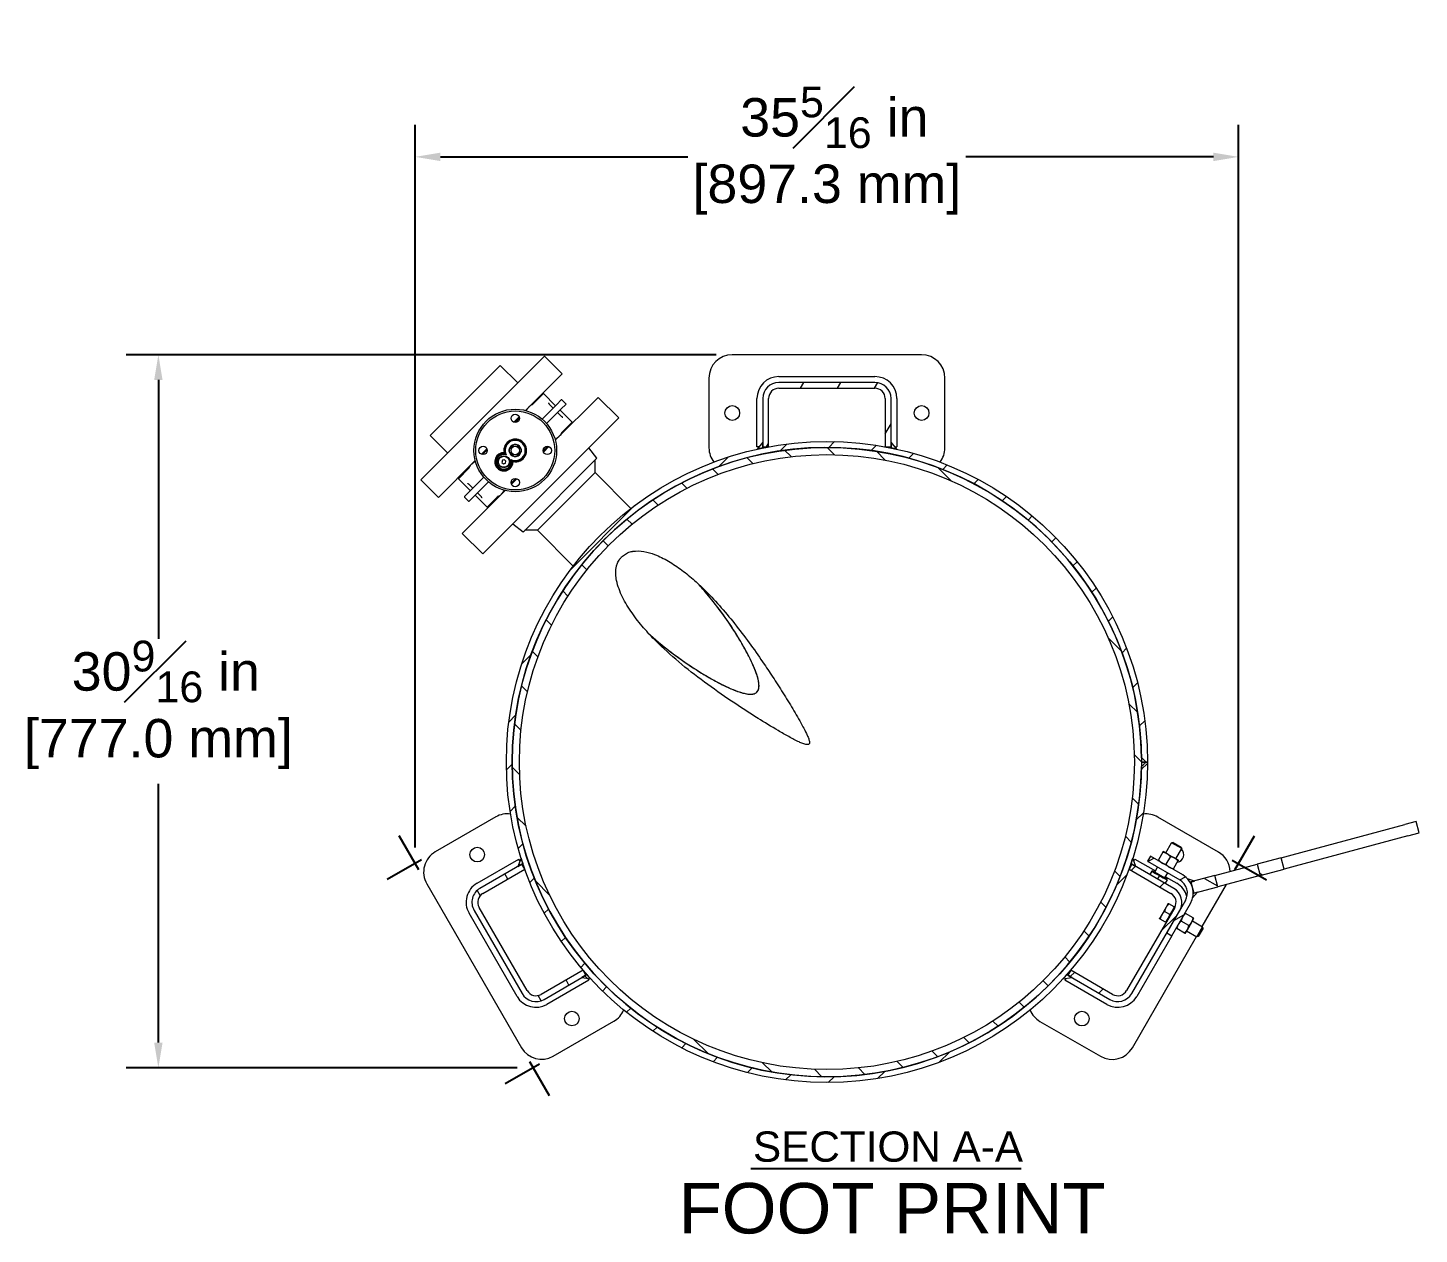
# Model space of a CAD drawing. Header units: inches. Extents: x 14 to 368, y 5 to 236.
# Drawn here: x 156.2 to 215.9, y 143.2 to 195 of the extents above; entities that cross this region are included whole.
import ezdxf

# ---------------------------------------------------------------- set-up
doc = ezdxf.new("R2010")
doc.units = ezdxf.units.IN
doc.header["$LTSCALE"] = 11
doc.header["$MEASUREMENT"] = 0
for name, color, linetype, lineweight in [('Dimension (ANSI)', 7, 'Continuous', 25), ('Hatch', 7, 'Continuous', 18), ('Symbol', 7, 'Continuous', 25), ('Visible', 7, 'Continuous', 18)]:
    doc.layers.add(name, color=color, linetype=linetype, lineweight=lineweight)
doc.styles.add('MEMCOR Medium', font='arial.ttf')
doc.styles.add('Standard Large', font='arial.ttf')
doc.styles.add('Text Style347', font='arial.ttf')
doc.dimstyles.new('Default (ANSI)', dxfattribs={"dimscale": 11, "dimtxt": 0.15, "dimasz": 0.098425, "dimexe": 0.125, "dimexo": 0.0625, "dimgap": 0.031496, "dimtad": 0, "dimtih": 1, "dimtoh": 1, "dimdec": 4, "dimrnd": 1e-08, "dimzin": 3, "dimdsep": 46, "dimlunit": 5, "dimtxsty": 'MEMCOR Medium', "dimcen": 0.09, "dimdle": 0.393701, "dimclrd": 256, "dimclre": 256, "dimclrt": 256, "dimadec": 0, "dimazin": 1, "dimtfac": 0.8, "dimtofl": 0, "dimtmove": 0, "dimatfit": 3, "dimfxl": 1, "dimfrac": 1, "dimtolj": 1, "dimtzin": 4, "dimlwd": -1, "dimlwe": -1, "dimarcsym": 0})

# ---------------------------------------------------------------- blocks, each defined once
blk = doc.blocks.new('*D29')
at = {"layer": 'Defpoints', "color": 0, "transparency": 16777216}
for p in [(208.181, 189.453), (172.854, 159.138), (208.181, 159.134)]:
    blk.add_point(p, dxfattribs=at)
at = {"layer": 'Dimension (ANSI)', "transparency": 16777216}
for p, q in [((172.854, 159.825), (172.854, 190.828)), ((208.181, 159.821), (208.181, 190.828)), ((173.937, 189.453), (184.559, 189.453)), ((207.098, 189.453), (196.476, 189.453))]:
    blk.add_line(p, q, dxfattribs=at)
for points in [[(173.937, 189.633), (173.937, 189.272), (172.854, 189.453)], [(207.098, 189.633), (207.098, 189.272), (208.181, 189.453)]]:
    blk.add_solid(points, dxfattribs=at)
at = {"layer": 'Dimension (ANSI)', "transparency": 16777216, "char_height": 1.65, "attachment_point": 5, "style": 'MEMCOR Medium'}
for s, insert in [('\\A1; 35{\\H0.8x;\\S5#16;} in', (190.518, 191.15)), ('\\A1;[897.3 mm]', (190.518, 188.049))]:
    blk.add_mtext(s, dxfattribs=dict(at, insert=insert))
blk = doc.blocks.new('*D30')
at = {"layer": 'Defpoints', "color": 0, "transparency": 16777216}
for p in [(161.842, 180.966), (186.461, 180.966), (177.914, 150.374)]:
    blk.add_point(p, dxfattribs=at)
at = {"layer": 'Dimension (ANSI)', "transparency": 16777216}
for p, q in [((185.774, 180.966), (160.467, 180.966)), ((161.842, 179.883), (161.842, 168.782)), ((161.842, 151.456), (161.842, 162.557)), ((177.227, 150.374), (160.467, 150.374))]:
    blk.add_line(p, q, dxfattribs=at)
for points in [[(161.662, 179.883), (162.022, 179.883), (161.842, 180.966)], [(161.662, 151.456), (162.022, 151.456), (161.842, 150.374)]]:
    blk.add_solid(points, dxfattribs=at)
at = {"layer": 'Dimension (ANSI)', "transparency": 16777216, "char_height": 1.65, "attachment_point": 5, "style": 'MEMCOR Medium'}
for s, insert in [('\\A1; 30{\\H0.8x;\\S9#16;} in', (161.842, 167.379)), ('\\A1;[777.0 mm]', (161.842, 164.266))]:
    blk.add_mtext(s, dxfattribs=dict(at, insert=insert))

msp = doc.modelspace()

# ---------------------------------------------------------------- hatches: boundary and pattern name
at = {"layer": 'Hatch'}
h = msp.add_hatch(dxfattribs=at)
h.set_pattern_fill('ANSI31', color=256, scale=11, angle=15, style=0)
edge = h.paths.add_edge_path()
edge.add_line((193.018842, 177.011977), (193.268842, 177.011977))
edge.add_line((193.268842, 177.011977), (193.268842, 177.213355))
edge.add_line((193.268842, 177.213355), (193.268842, 179.08804))
edge.add_ellipse((192.578842, 179.08804), major_axis=(0, 0.69), ratio=1, start_angle=270, end_angle=360)
edge.add_line((192.578842, 179.77804), (188.458842, 179.77804))
edge.add_ellipse((188.458842, 179.08804), major_axis=(-0.69, 0), ratio=1, start_angle=270, end_angle=360)
edge.add_line((187.768842, 179.08804), (187.768842, 177.213355))
edge.add_line((187.768842, 177.213355), (187.768842, 177.011977))
edge.add_line((187.768842, 177.011977), (188.018842, 177.011977))
edge.add_line((188.018842, 177.011977), (188.018842, 179.08804))
edge.add_ellipse((188.458842, 179.08804), major_axis=(0, 0.44), ratio=1, start_angle=0, end_angle=90, ccw=False)
edge.add_line((188.458842, 179.52804), (192.578842, 179.52804))
edge.add_ellipse((192.578842, 179.08804), major_axis=(0.44, 0), ratio=1, start_angle=0, end_angle=90, ccw=False)
edge.add_line((193.018842, 179.08804), (193.018842, 177.011977))
h = msp.add_hatch(dxfattribs=at)
h.set_pattern_fill('ANSI31', color=256, scale=11, style=0)
edge = h.paths.add_edge_path()
edge.add_spline(control_points=[(204.017785, 163.679153), (204.049942, 163.648167), (204.081936, 163.617013), (204.145709, 163.554262), (204.177486, 163.522664), (204.209098, 163.490902)], knot_values=[-0.681750611, -0.681750611, -0.681750611, -0.681750611, -0.341469459, -0.341469459, 0, 0, 0, 0], degree=3, periodic=0)
edge.add_line((204.209098, 163.490902), (204.269098, 163.490902))
edge.add_ellipse((190.518842, 163.490901), major_axis=(-0.000001, 13.750255), ratio=1, start_angle=270, end_angle=347.42151644)
edge.add_ellipse((190.518842, 163.490901), major_axis=(-13.42023, 2.994485), ratio=1, start_angle=270, end_angle=271.04173647)
edge.add_ellipse((190.518842, 163.490901), major_axis=(-13.472454, 2.75), ratio=1, start_angle=270, end_angle=293.07348418)
edge.add_ellipse((190.518842, 163.490901), major_axis=(-13.472454, -2.75), ratio=1, start_angle=270, end_angle=271.04173647)
edge.add_ellipse((190.518842, 163.490901), major_axis=(-13.42023, -2.994485), ratio=1, start_angle=270, end_angle=364.84304288)
edge.add_ellipse((190.518842, 163.490901), major_axis=(4.116815, -13.119502), ratio=1, start_angle=270, end_angle=271.04173647)
edge.add_ellipse((190.518842, 163.490901), major_axis=(4.354657, -13.042487), ratio=1, start_angle=270, end_angle=293.07348418)
edge.add_ellipse((190.518842, 163.490901), major_axis=(9.117797, -10.292487), ratio=1, start_angle=270, end_angle=271.04173647)
edge.add_ellipse((190.518842, 163.490901), major_axis=(9.303415, -10.125018), ratio=1, start_angle=270, end_angle=364.84304288)
edge.add_ellipse((190.518842, 163.490901), major_axis=(9.303415, 10.125018), ratio=1, start_angle=270, end_angle=271.04173647)
edge.add_ellipse((190.518842, 163.490901), major_axis=(9.117797, 10.292487), ratio=1, start_angle=270, end_angle=293.07348418)
edge.add_ellipse((190.518842, 163.490901), major_axis=(4.354657, 13.042487), ratio=1, start_angle=270, end_angle=271.04173647)
edge.add_ellipse((190.518842, 163.490901), major_axis=(4.116815, 13.119502), ratio=1, start_angle=270, end_angle=287.42151644)
edge.add_line((204.269098, 163.4909), (204.209098, 163.4909))
edge.add_spline(control_points=[(204.209098, 163.4909), (204.177486, 163.459137), (204.145709, 163.42754), (204.081936, 163.364789), (204.049942, 163.333634), (204.017785, 163.302649)], knot_values=[-0.68175049, -0.68175049, -0.68175049, -0.68175049, -0.340281092, -0.340281092, 0, 0, 0, 0], degree=3, periodic=0)
edge.add_ellipse((190.518842, 163.490901), major_axis=(-0.188252, -13.498942), ratio=1, start_angle=91.59795412, end_angle=450, ccw=False)
h = msp.add_hatch(dxfattribs=at)
h.set_pattern_fill('ANSI31', color=256, scale=11, angle=90.0002, style=0)
edge = h.paths.add_edge_path()
edge.add_ellipse((190.518842, 163.490901), major_axis=(0, 13.5), ratio=1, start_angle=0, end_angle=360)
edge = h.paths.add_edge_path(flags=0)
edge.add_ellipse((190.518842, 163.490901), major_axis=(0, 13.19), ratio=1, start_angle=0, end_angle=360)
h = msp.add_hatch(dxfattribs=at)
h.set_pattern_fill('ANSI31', color=256, scale=11, angle=90.0002, style=0)
edge = h.paths.add_edge_path()
edge.add_line((187.768842, 176.963355), (187.768842, 177.011977))
edge.add_line((187.768842, 177.011977), (187.768842, 177.213355))
edge.add_line((187.768842, 177.213355), (187.524358, 176.911131))
edge.add_ellipse((190.518842, 163.490901), major_axis=(13.42023, 2.994485), ratio=1, start_angle=88.95826353, end_angle=90, ccw=False)
h = msp.add_hatch(dxfattribs=at)
h.set_pattern_fill('ANSI31', color=256, scale=11, angle=90.0002, style=0)
edge = h.paths.add_edge_path()
edge.add_line((193.513327, 176.911131), (193.268842, 177.213355))
edge.add_line((193.268842, 177.213355), (193.268842, 177.011977))
edge.add_line((193.268842, 177.011977), (193.268842, 176.963355))
edge.add_ellipse((190.518842, 163.490901), major_axis=(13.472454, -2.75), ratio=1, start_angle=88.95826353, end_angle=90, ccw=False)
h = msp.add_hatch(dxfattribs=at)
h.set_pattern_fill('ANSI31', color=256, scale=11, angle=90.0002, style=0)
edge = h.paths.add_edge_path()
edge.add_line((177.39934, 159.374085), (177.259849, 159.011244))
edge.add_line((177.259849, 159.011244), (177.434247, 159.111932))
edge.add_line((177.434247, 159.111932), (177.476355, 159.136244))
edge.add_ellipse((190.518842, 163.490901), major_axis=(-4.354657, 13.042487), ratio=1, start_angle=88.95826353, end_angle=90, ccw=False)
h = msp.add_hatch(dxfattribs=at)
h.set_pattern_fill('ANSI31', color=256, scale=11, angle=90.0002, style=0)
edge = h.paths.add_edge_path()
edge.add_line((203.56133, 159.136244), (203.603438, 159.111932))
edge.add_line((203.603438, 159.111932), (203.777836, 159.011244))
edge.add_line((203.777836, 159.011244), (203.638345, 159.374085))
edge.add_ellipse((190.518842, 163.490901), major_axis=(-4.116815, -13.119502), ratio=1, start_angle=88.95826353, end_angle=90, ccw=False)
h = msp.add_hatch(dxfattribs=at)
h.set_pattern_fill('ANSI31', color=256, scale=11, angle=-15, style=0)
edge = h.paths.add_edge_path()
edge.add_line((205.894918, 157.548768), (205.653918, 157.131344))
edge.add_line((205.653918, 157.131344), (205.094918, 156.163127))
edge.add_line((205.094918, 156.163127), (205.311425, 156.038127))
edge.add_line((205.311425, 156.038127), (206.111425, 157.423768))
edge.add_ellipse((205.332002, 157.873768), major_axis=(0.45, 0.779423), ratio=1, start_angle=270, end_angle=286.91406619)
edge.add_ellipse((205.332002, 157.873768), major_axis=(0.203771, 0.876628), ratio=1, start_angle=270, end_angle=281.95831359)
edge.add_ellipse((205.332002, 157.873768), major_axis=(0.017711, 0.899826), ratio=1, start_angle=270, end_angle=302.25524043)
edge.add_ellipse((205.332002, 157.873768), major_axis=(-0.465251, 0.770416), ratio=1, start_angle=270, end_angle=281.95831359)
edge.add_ellipse((205.332002, 157.873768), major_axis=(-0.614785, 0.657297), ratio=1, start_angle=270, end_angle=286.91406619)
edge.add_line((205.782002, 158.653191), (204.396361, 159.453191))
edge.add_line((204.396361, 159.453191), (204.271361, 159.236685))
edge.add_line((204.271361, 159.236685), (205.657002, 158.436685))
edge.add_ellipse((205.332002, 157.873768), major_axis=(0.562917, -0.325), ratio=1, start_angle=0, end_angle=90, ccw=False)
h = msp.add_hatch(dxfattribs=at)
h.set_pattern_fill('ANSI31', color=256, scale=11, angle=105.0002, style=0)
h.paths.add_polyline_path([(208.978765, 159.109734), (209.108174, 158.626771), (210.129743, 158.9005), (210.000334, 159.383463)])
h = msp.add_hatch(dxfattribs=at)
h.set_pattern_fill('ANSI31', color=256, scale=11, angle=75.0002, style=0)
edge = h.paths.add_edge_path()
edge.add_line((177.559247, 158.895426), (177.434247, 159.111932))
edge.add_line((177.434247, 159.111932), (177.259849, 159.011244))
edge.add_line((177.259849, 159.011244), (175.636324, 158.073901))
edge.add_ellipse((175.981324, 157.476344), major_axis=(-0.597558, -0.345), ratio=1, start_angle=270, end_angle=360)
edge.add_line((175.383767, 157.131344), (177.443767, 153.563319))
edge.add_ellipse((178.041324, 153.908319), major_axis=(0.345, -0.597558), ratio=1, start_angle=270, end_angle=360)
edge.add_line((178.386324, 153.310762), (180.009849, 154.248104))
edge.add_line((180.009849, 154.248104), (180.184247, 154.348793))
edge.add_line((180.184247, 154.348793), (180.059247, 154.565299))
edge.add_line((180.059247, 154.565299), (178.261324, 153.527268))
edge.add_ellipse((178.041324, 153.908319), major_axis=(-0.381051, -0.22), ratio=1, start_angle=0, end_angle=90, ccw=False)
edge.add_line((177.660273, 153.688319), (175.600273, 157.256344))
edge.add_ellipse((175.981324, 157.476344), major_axis=(-0.22, 0.381051), ratio=1, start_angle=0, end_angle=90, ccw=False)
edge.add_line((175.761324, 157.857395), (177.559247, 158.895426))
h = msp.add_hatch(dxfattribs=at)
h.set_pattern_fill('ANSI31', color=256, scale=11, style=0)
edge = h.paths.add_edge_path()
edge.add_line((200.978438, 154.565299), (200.853438, 154.348793))
edge.add_line((200.853438, 154.348793), (201.027836, 154.248104))
edge.add_line((201.027836, 154.248104), (202.651361, 153.310762))
edge.add_ellipse((202.996361, 153.908319), major_axis=(-0.345, -0.597558), ratio=1, start_angle=0, end_angle=90)
edge.add_line((203.593918, 153.563319), (205.094918, 156.163127))
edge.add_line((205.094918, 156.163127), (205.653918, 157.131344))
edge.add_ellipse((205.056361, 157.476344), major_axis=(0.345, 0.597558), ratio=1, start_angle=270, end_angle=360)
edge.add_line((205.401361, 158.073901), (203.777836, 159.011244))
edge.add_line((203.777836, 159.011244), (203.603438, 159.111932))
edge.add_line((203.603438, 159.111932), (203.478438, 158.895426))
edge.add_line((203.478438, 158.895426), (205.276361, 157.857395))
edge.add_ellipse((205.056361, 157.476344), major_axis=(0.22, 0.381051), ratio=1, start_angle=270, end_angle=360, ccw=False)
edge.add_line((205.437412, 157.256344), (203.377412, 153.688319))
edge.add_ellipse((202.996361, 153.908319), major_axis=(-0.22, -0.381051), ratio=1, start_angle=0, end_angle=90, ccw=False)
edge.add_line((202.776361, 153.527268), (200.978438, 154.565299))
h = msp.add_hatch(dxfattribs=at)
h.set_pattern_fill('ANSI31', color=256, scale=11, angle=15, style=0)
edge = h.paths.add_edge_path()
edge.add_ellipse((205.332002, 157.873768), major_axis=(0.614785, -0.657297), ratio=1, start_angle=78.04168641, end_angle=90)
edge.add_line((205.989299, 158.488553), (206.283529, 158.387548))
edge.add_line((206.283529, 158.387548), (206.13663, 158.348187))
edge.add_line((206.13663, 158.348187), (206.102418, 158.33902))
h = msp.add_hatch(dxfattribs=at)
h.set_pattern_fill('ANSI31', color=256, scale=11, angle=105.0002, style=0)
h.paths.add_polyline_path([(207.287609, 158.138952), (207.158199, 158.621915), (206.283529, 158.387548), (206.13663, 158.348187), (206.26604, 157.865224), (206.412939, 157.904585)])
h = msp.add_hatch(dxfattribs=at)
h.set_pattern_fill('ANSI31', color=256, scale=11, angle=15, style=0)
edge = h.paths.add_edge_path()
edge.add_line((206.412939, 157.904585), (206.26604, 157.865224))
edge.add_line((206.26604, 157.865224), (206.231828, 157.856057))
edge.add_ellipse((205.332002, 157.873768), major_axis=(-0.017711, -0.899826), ratio=1, start_angle=78.04168641, end_angle=90, ccw=False)
edge.add_line((206.20863, 157.669997), (206.412939, 157.904585))
h = msp.add_hatch(dxfattribs=at)
h.set_pattern_fill('ANSI31', color=256, scale=11, angle=90.0002, style=0)
edge = h.paths.add_edge_path()
edge.add_line((180.226355, 154.373104), (180.184247, 154.348793))
edge.add_line((180.184247, 154.348793), (180.009849, 154.248104))
edge.add_line((180.009849, 154.248104), (180.393825, 154.187486))
edge.add_ellipse((190.518842, 163.490901), major_axis=(-9.303415, 10.125018), ratio=1, start_angle=88.95826353, end_angle=90, ccw=False)
h = msp.add_hatch(dxfattribs=at)
h.set_pattern_fill('ANSI31', color=256, scale=11, angle=90.0002, style=0)
edge = h.paths.add_edge_path()
edge.add_line((200.64386, 154.187486), (201.027836, 154.248104))
edge.add_line((201.027836, 154.248104), (200.853438, 154.348793))
edge.add_line((200.853438, 154.348793), (200.81133, 154.373104))
edge.add_ellipse((190.518842, 163.490901), major_axis=(-9.117797, -10.292487), ratio=1, start_angle=88.95826353, end_angle=90, ccw=False)

# ---------------------------------------------------------------- linework, layer by layer
at = {"layer": 'Dimension (ANSI)'}
for p, q in [((173.010361, 158.867202), (172.166611, 160.32862)), ((208.024823, 158.862872), (208.868573, 160.32429)), ((173.124744, 159.294085), (171.663327, 158.450335)), ((207.910441, 159.289755), (209.371858, 158.446005)), ((178.184744, 150.529908), (176.723327, 149.686158)), ((177.757861, 150.644291), (178.601611, 149.182873))]:
    msp.add_line(p, q, dxfattribs=at)
at = {"layer": 'Symbol', "lineweight": 25}
msp.add_line((187.262679, 146.059098), (198.856629, 146.059098), dxfattribs=at)
at = {"layer": 'Visible'}
for p, q in [((178.4107, 180.902345), (173.107399, 175.599044)), ((179.162, 180.151044), (178.4107, 180.902345)), ((194.581342, 180.96554), (186.461342, 180.96554)), ((176.51035, 180.504597), (173.505146, 177.499393)), ((177.261651, 179.753296), (176.51035, 180.504597)), ((179.162, 180.151044), (177.586984, 178.576027)), ((185.461342, 179.96554), (185.461342, 176.96554)), ((188.458842, 180.02804), (192.578842, 180.02804)), ((192.578842, 179.77804), (188.458842, 179.77804)), ((195.581342, 176.96554), (195.581342, 179.96554)), ((178.361634, 179.294999), (177.910409, 178.843774)), ((178.305956, 179.294999), (178.361634, 179.294999)), ((178.361634, 179.294999), (178.876644, 178.779989)), ((178.867555, 177.295457), (180.707736, 179.135638)), ((180.707736, 179.135638), (181.591619, 178.251755)), ((187.518842, 177.011977), (187.518842, 179.08804)), ((187.768842, 179.08804), (187.768842, 177.011977)), ((188.018842, 177.011977), (188.018842, 179.08804)), ((188.458842, 179.52804), (192.578842, 179.52804)), ((193.018842, 179.08804), (193.018842, 177.011977)), ((193.268842, 177.011977), (193.268842, 179.08804)), ((193.518842, 179.08804), (193.518842, 177.011977)), ((178.302044, 178.205388), (178.929995, 178.83334)), ((179.124867, 178.638468), (178.496916, 178.010517)), ((178.63767, 178.809843), (178.772084, 178.675429)), ((178.929995, 178.83334), (179.127027, 179.030371)), ((178.966956, 178.480557), (179.10137, 178.346143)), ((179.071516, 178.585117), (179.586526, 178.070106)), ((179.321899, 178.835499), (179.124867, 178.638468)), ((179.321899, 178.863338), (179.154865, 179.030371)), ((175.757988, 172.418124), (181.591619, 178.251755)), ((177.314751, 178.303795), (177.083901, 178.072945)), ((177.326347, 178.259712), (177.127984, 178.061349)), ((179.135301, 177.618881), (179.586526, 178.070106)), ((179.586526, 178.014429), (179.586526, 178.070106)), ((174.256447, 176.748092), (173.505146, 177.499393)), ((175.936799, 176.925842), (175.705949, 176.694992)), ((175.948394, 176.881759), (175.750031, 176.683397)), ((178.352877, 176.836457), (178.551239, 177.034819)), ((178.364472, 176.792374), (178.595322, 177.023224)), ((180.65558, 176.523756), (180.308221, 176.968356)), ((187.605938, 177.011977), (187.518842, 177.011977)), ((187.768842, 177.213355), (187.524358, 176.911131)), ((187.768842, 176.963355), (187.768842, 177.213355)), ((187.768842, 177.011977), (188.018842, 177.011977)), ((193.018842, 177.011977), (193.268842, 177.011977)), ((193.513327, 176.911131), (193.268842, 177.213355)), ((193.268842, 177.213355), (193.268842, 176.963355)), ((193.431747, 177.011977), (193.518842, 177.011977)), ((175.433716, 176.422759), (173.8587, 174.847743)), ((175.165969, 176.099335), (174.714744, 175.64811)), ((176.599105, 176.435998), (176.575691, 176.348617)), ((176.575794, 176.348234), (176.639761, 176.284267)), ((176.686766, 176.459692), (176.599385, 176.436279)), ((176.640144, 176.284164), (176.727525, 176.307578)), ((176.751117, 176.395622), (176.687149, 176.45959)), ((176.727806, 176.307858), (176.751219, 176.395239)), ((177.485987, 173.354163), (180.65558, 176.523756)), ((180.573386, 175.911231), (180.573386, 176.441562)), ((173.8587, 174.847743), (173.107399, 175.599044)), ((174.714744, 175.703787), (174.714744, 175.64811)), ((174.714744, 175.64811), (175.229755, 175.133099)), ((175.176404, 175.079748), (175.804355, 175.7077)), ((175.999227, 175.512828), (175.371276, 174.884877)), ((176.974924, 175.458504), (177.173287, 175.656867)), ((176.986519, 175.414421), (177.217369, 175.645272)), ((180.573386, 175.911231), (179.335949, 174.673795)), ((182.112447, 174.37217), (180.573386, 175.911231)), ((174.874105, 173.302007), (176.714286, 175.142189)), ((174.979372, 174.882717), (175.176404, 175.079748)), ((175.371276, 174.884877), (175.174244, 174.687845)), ((175.334315, 175.23766), (175.199901, 175.372074)), ((175.424627, 174.938227), (175.939637, 174.423217)), ((175.663601, 174.908373), (175.529187, 175.042788)), ((175.939637, 174.423217), (176.390862, 174.874442)), ((175.146405, 174.687845), (174.979372, 174.854878)), ((175.995315, 174.423217), (175.939637, 174.423217)), ((179.335949, 174.673795), (178.098512, 173.436358)), ((177.485987, 173.354163), (177.041387, 173.701523)), ((174.874105, 173.302007), (175.757988, 172.418124)), ((178.098512, 173.436358), (177.568182, 173.436358)), ((179.637573, 171.897297), (178.098512, 173.436358)), ((204.018842, 163.490902), (204.209098, 163.490902)), ((204.209098, 163.4909), (204.018842, 163.4909)), ((204.209098, 163.490902), (204.269098, 163.490902)), ((204.269098, 163.4909), (204.209098, 163.4909)), ((176.318213, 161.137835), (173.720137, 159.637835)), ((207.315048, 159.633505), (204.716972, 161.133505)), ((210.483297, 159.512872), (215.312926, 160.806968)), ((215.795889, 160.936377), (215.312926, 160.806968)), ((215.925298, 160.453414), (215.795889, 160.936377)), ((205.053374, 159.59117), (205.305777, 160.028345)), ((205.370237, 160.045624), (205.305777, 160.028345)), ((205.73879, 159.778345), (205.305777, 160.028345)), ((205.370237, 160.045624), (205.721523, 159.842809)), ((215.442335, 160.324005), (210.612706, 159.029909)), ((215.442335, 160.324005), (215.925298, 160.453414)), ((177.39934, 159.374085), (177.259849, 159.011244)), ((203.777836, 159.011244), (203.638345, 159.374085)), ((204.396361, 159.453191), (204.271361, 159.236685)), ((205.782002, 158.653191), (204.396361, 159.453191)), ((204.928374, 159.624664), (204.737868, 159.294697)), ((205.1075, 159.55992), (204.945121, 159.65367)), ((205.253133, 159.437164), (205.062627, 159.107197)), ((205.43226, 159.37242), (205.1075, 159.55992)), ((205.59464, 159.27867), (205.43226, 159.37242)), ((205.486387, 159.34117), (205.73879, 159.778345)), ((205.721523, 159.842809), (205.73879, 159.778345)), ((210.000334, 159.383463), (208.978765, 159.109734)), ((210.000334, 159.383463), (210.483297, 159.512872)), ((210.129743, 158.9005), (210.000334, 159.383463)), ((175.511324, 158.290408), (177.309247, 159.328439)), ((177.434247, 159.111932), (175.636324, 158.073901)), ((175.761324, 157.857395), (177.559247, 158.895426)), ((177.259849, 159.011244), (177.476355, 159.136244)), ((177.352794, 159.253012), (177.309247, 159.328439)), ((177.559247, 158.895426), (177.434247, 159.111932)), ((203.603438, 159.111932), (203.478438, 158.895426)), ((203.478438, 158.895426), (205.276361, 157.857395)), ((203.56133, 159.136244), (203.777836, 159.011244)), ((205.401361, 158.073901), (203.603438, 159.111932)), ((203.684891, 159.253012), (203.728438, 159.328439)), ((203.728438, 159.328439), (204.608374, 158.820408)), ((204.271361, 159.236685), (205.657002, 158.436685)), ((204.458619, 158.811024), (204.375121, 158.666401)), ((204.458619, 158.811024), (204.471121, 158.832678)), ((204.458619, 158.811024), (204.620998, 158.717274)), ((205.12064, 158.457678), (204.471121, 158.832678)), ((204.579374, 158.770178), (204.704374, 158.986685)), ((205.577893, 159.249664), (205.387387, 158.919697)), ((207.158199, 158.621915), (208.978765, 159.109734)), ((208.978765, 159.109734), (209.108174, 158.626771)), ((209.108174, 158.626771), (210.129743, 158.9005)), ((210.612706, 159.029909), (210.129743, 158.9005)), ((173.354111, 158.27181), (177.414111, 151.239683)), ((204.620998, 158.717274), (204.783378, 158.623524)), ((204.783378, 158.623524), (204.69988, 158.478901)), ((204.783378, 158.623524), (204.945758, 158.529774)), ((204.945758, 158.529774), (205.108138, 158.436024)), ((205.012387, 158.520178), (205.137387, 158.736685)), ((205.108138, 158.436024), (205.02464, 158.291401)), ((205.041387, 158.570408), (205.526361, 158.290408)), ((205.108138, 158.436024), (205.12064, 158.457678)), ((206.283529, 158.387548), (205.989299, 158.488553)), ((206.102418, 158.33902), (206.283529, 158.387548)), ((207.158199, 158.621915), (206.13663, 158.348187)), ((206.13663, 158.348187), (206.26604, 157.865224)), ((206.623323, 156.435403), (207.665297, 158.240154)), ((207.287609, 158.138952), (207.158199, 158.621915)), ((209.108174, 158.626771), (207.287609, 158.138952)), ((206.20863, 157.669997), (206.412939, 157.904585)), ((206.412939, 157.904585), (206.231828, 157.856057)), ((206.26604, 157.865224), (207.287609, 158.138952)), ((177.22726, 153.438319), (175.16726, 157.006344)), ((175.383767, 157.131344), (177.443767, 153.563319)), ((177.660273, 153.688319), (175.600273, 157.256344)), ((205.437412, 157.256344), (203.377412, 153.688319)), ((203.593918, 153.563319), (205.653918, 157.131344)), ((205.067432, 157.261528), (204.879932, 156.936769)), ((205.231758, 156.950148), (205.002689, 157.082402)), ((205.161182, 157.423908), (205.067432, 157.261528)), ((205.894918, 157.548768), (205.094918, 156.163127)), ((205.419258, 157.274908), (205.190189, 157.407161)), ((205.325508, 157.112528), (205.231758, 156.950148)), ((205.311425, 156.038127), (206.111425, 157.423768)), ((205.419258, 157.274908), (205.325508, 157.112528)), ((205.419258, 157.274908), (205.440864, 157.262434)), ((206.232898, 156.805153), (205.902931, 156.995659)), ((204.879932, 156.936769), (204.786182, 156.774389)), ((205.044258, 156.625389), (204.815189, 156.757642)), ((205.138008, 156.787769), (205.044258, 156.625389)), ((205.044258, 156.625389), (205.065912, 156.612887)), ((205.231758, 156.950148), (205.138008, 156.787769)), ((206.045398, 156.480393), (205.715431, 156.6709)), ((205.980654, 156.301267), (206.168154, 156.626026)), ((206.168154, 156.626026), (206.261904, 156.788406)), ((206.199404, 156.680153), (206.636579, 156.42775)), ((206.386579, 155.994737), (206.636579, 156.42775)), ((206.653858, 156.363289), (206.636579, 156.42775)), ((203.621073, 151.235353), (206.373323, 156.00239)), ((205.311425, 156.038127), (203.810425, 153.438319)), ((205.094918, 156.163127), (205.311425, 156.038127)), ((205.857898, 156.155634), (205.527931, 156.34614)), ((205.886904, 156.138887), (205.980654, 156.301267)), ((205.949404, 156.24714), (206.386579, 155.994737)), ((206.451043, 156.012004), (206.386579, 155.994737)), ((206.653858, 156.363289), (206.451043, 156.012004)), ((180.059247, 154.565299), (178.261324, 153.527268)), ((178.386324, 153.310762), (180.184247, 154.348793)), ((180.309247, 154.132286), (178.511324, 153.094255)), ((180.226355, 154.373104), (180.009849, 154.248104)), ((180.009849, 154.248104), (180.393825, 154.187486)), ((180.184247, 154.348793), (180.059247, 154.565299)), ((180.265699, 154.207713), (180.309247, 154.132286)), ((200.64386, 154.187486), (201.027836, 154.248104)), ((200.771986, 154.207713), (200.728438, 154.132286)), ((202.526361, 153.094255), (200.728438, 154.132286)), ((201.027836, 154.248104), (200.81133, 154.373104)), ((200.978438, 154.565299), (200.853438, 154.348793)), ((200.853438, 154.348793), (202.651361, 153.310762)), ((202.776361, 153.527268), (200.978438, 154.565299)), ((178.780137, 150.873658), (181.378213, 152.373658)), ((199.656972, 152.369328), (202.255048, 150.869328))]:
    msp.add_line(p, q, dxfattribs=at)
for centre, radius in [((177.150635, 176.859108), 1.7715), ((177.150635, 176.859108), 1.69276), ((186.461342, 178.46554), 0.315), ((194.581342, 178.46554), 0.315), ((177.150635, 178.237061), 0.177165), ((175.772682, 176.859108), 0.177165), ((190.518842, 163.490901), 13.750255), ((177.150635, 176.859108), 0.181102), ((190.518842, 163.490901), 13.5), ((190.518842, 163.490901), 13.19), ((178.528588, 176.859108), 0.177165), ((176.663455, 176.371928), 0.255906), ((176.663455, 176.371928), 0.23622), ((177.150635, 175.481155), 0.177165), ((175.519175, 159.52181), 0.315), ((179.579175, 152.489683), 0.315), ((201.45601, 152.485353), 0.315)]:
    msp.add_circle(centre, radius, dxfattribs=at)
for centre, radius, start, end in [((186.461342, 179.96554), 1, 90, 180), ((194.581342, 179.96554), 1, 0, 90), ((188.458842, 179.08804), 0.94, 90, 180), ((188.458842, 179.08804), 0.69, 90, 180), ((192.578842, 179.08804), 0.94, 0, 90), ((192.578842, 179.08804), 0.69, 0, 90), ((188.458842, 179.08804), 0.44, 90, 180), ((192.578842, 179.08804), 0.44, 0, 90), ((179.140946, 179.016452), 0.019685, 45, 135), ((179.307979, 178.849419), 0.019685, 315, 45), ((177.150635, 176.859108), 0.487205, 258.92571237, 191.07428763), ((177.150635, 176.859108), 0.447835, 252.0289426, 197.9710574), ((177.150635, 176.859108), 0.433071, 244.35098054, 205.64901946), ((176.663455, 176.371928), 0.393701, 88.68320409, 1.31679591), ((176.663455, 176.371928), 0.354331, 80.05498829, 9.94501171), ((176.663455, 176.371928), 0.314961, 72.10430533, 17.89569467), ((177.150635, 176.859108), 0.261811, 173.2569499, 186.7430501), ((177.150635, 176.859108), 0.261811, 100.79868455, 169.20131545), ((177.150635, 176.859108), 0.261811, 190.79868455, 259.20131545), ((190.518842, 163.490901), 13.500255, 0.79897706, 359.20102294), ((177.150635, 176.859108), 0.261811, 83.2569499, 96.7430501), ((177.150635, 176.859108), 0.261811, 10.79868455, 79.20131545), ((177.150635, 176.859108), 0.261811, 280.79868455, 349.20131545), ((177.150635, 176.859108), 0.261811, 353.2569499, 6.7430501), ((186.461342, 176.96554), 1, 180, 217.48272005), ((190.518842, 163.490901), 13.750255, 101.53674209, 102.57847856), ((190.518842, 163.490901), 13.750255, 77.42152144, 78.46325791), ((194.581342, 176.96554), 1, 322.41162492, 0), ((176.663455, 176.371928), 0.090807, 194.87494212, 195.12505788), ((176.663455, 176.371928), 0.090807, 134.87494212, 135.12505788), ((176.663455, 176.371928), 0.090807, 254.87494212, 255.12505788), ((176.663455, 176.371928), 0.090807, 74.87494212, 75.12505788), ((176.663455, 176.371928), 0.090807, 314.87494212, 315.12505788), ((176.663455, 176.371928), 0.090807, 14.87494212, 15.12505788), ((177.150635, 176.859108), 0.261811, 263.2569499, 276.7430501), ((174.993291, 174.868797), 0.019685, 135, 225), ((175.160324, 174.701764), 0.019685, 225, 315), ((176.818213, 160.27181), 1, 82.41162492, 120), ((204.216972, 160.26748), 1, 60, 97.48272005), ((174.220137, 158.77181), 1, 120, 210), ((190.518842, 163.490901), 13.750255, 197.42152144, 198.46325791), ((190.518842, 163.490901), 13.750255, 341.53674209, 342.57847856), ((205.51601, 159.51748), 0.315, 276.52960723, 48.55584671), ((206.815048, 158.76748), 1, 1.73716719, 60), ((175.981324, 157.476344), 0.94, 120, 210), ((205.056361, 157.476344), 0.94, 15.10715614, 60), ((205.332002, 157.873768), 0.65, 330, 60), ((205.332002, 157.873768), 0.9, 330, 60), ((205.332002, 157.873768), 0.9, 31.12762021, 43.08593381), ((175.981324, 157.476344), 0.69, 120, 210), ((175.981324, 157.476344), 0.44, 120, 210), ((205.056361, 157.476344), 0.44, 330, 60), ((205.056361, 157.476344), 0.69, 330, 60), ((205.332002, 157.873768), 0.9, 346.91406619, 358.87237979), ((190.518842, 163.490901), 13.750255, 221.53674209, 222.57847856), ((190.518842, 163.490901), 13.750255, 317.42152144, 318.46325791), ((178.041324, 153.908319), 0.94, 210, 300), ((178.041324, 153.908319), 0.69, 210, 300), ((178.041324, 153.908319), 0.44, 210, 300), ((202.996361, 153.908319), 0.94, 240, 330), ((202.996361, 153.908319), 0.69, 240, 330), ((202.996361, 153.908319), 0.44, 240, 330), ((180.878213, 153.239683), 1, 300, 337.48272005), ((200.156972, 153.235353), 1, 202.41162492, 240), ((178.280137, 151.739683), 1, 210, 300), ((202.755048, 151.735353), 1, 240, 330)]:
    msp.add_arc(centre, radius, start, end, dxfattribs=at)
for points, weights in [([(177.61844, 178.567725), (177.677547, 178.659401), (177.748518, 178.737562)], [1.00079026438, 1.0021574052, 1]), ([(179.029089, 177.456991), (178.950928, 177.38602), (178.859252, 177.326913)], [1, 1.0021574052, 1.00079026438]), ([(176.890635, 176.905335), (176.997522, 177.012222), (177.104408, 177.119108)], [1.105871148, 1.34867430655, 1.105871148]), ([(176.890635, 176.812881), (176.890635, 176.859108), (176.890635, 176.905335)], [1.09709068536, 1.1142963528, 1.09709068536]), ([(177.104408, 176.599108), (176.997522, 176.705994), (176.890635, 176.812881)], [1.105871148, 1.34867430655, 1.105871148]), ([(177.104408, 177.119108), (177.150635, 177.119108), (177.196863, 177.119108)], [1.09709068536, 1.1142963528, 1.09709068536]), ([(177.196863, 177.119108), (177.303749, 177.012222), (177.410635, 176.905335)], [1.105871148, 1.34867430655, 1.105871148]), ([(177.410635, 176.812881), (177.303749, 176.705994), (177.196863, 176.599108)], [1.105871148, 1.34867430655, 1.105871148]), ([(177.410635, 176.905335), (177.410635, 176.859108), (177.410635, 176.812881)], [1.09709068536, 1.1142963528, 1.09709068536]), ([(175.442019, 176.391303), (175.350343, 176.332196), (175.272182, 176.261225)], [1.00079026438, 1.0021574052, 1]), ([(177.196863, 176.599108), (177.150635, 176.599108), (177.104408, 176.599108)], [1.09709068536, 1.1142963528, 1.09709068536]), ([(176.552752, 174.980655), (176.623723, 175.058815), (176.682831, 175.150491)], [1, 1.0021574052, 1.00079026438]), ([(204.928374, 159.624664), (204.945121, 159.65367), (204.945121, 159.65367)], [1, 1.0379548493, 1]), ([(205.1075, 159.55992), (205.03214, 159.60343), (204.928374, 159.624664)], [1, 1.0379548493, 1]), ([(205.253133, 159.437164), (205.182861, 159.516411), (205.1075, 159.55992)], [1, 1.0379548493, 1]), ([(205.43226, 159.37242), (205.356899, 159.41593), (205.253133, 159.437164)], [1, 1.0379548493, 1]), ([(205.577893, 159.249664), (205.507621, 159.328911), (205.43226, 159.37242)], [1, 1.0379548493, 1]), ([(204.721121, 159.265691), (204.721121, 159.265691), (204.737868, 159.294697)], [1, 1.0379548493, 1]), ([(204.737868, 159.294697), (204.80814, 159.21545), (204.8835, 159.171941)], [1, 1.0379548493, 1]), ([(204.8835, 159.171941), (204.958861, 159.128431), (205.062627, 159.107197)], [1, 1.0379548493, 1]), ([(205.062627, 159.107197), (205.132899, 159.02795), (205.20826, 158.984441)], [1, 1.0379548493, 1]), ([(205.20826, 158.984441), (205.283621, 158.940931), (205.387387, 158.919697)], [1, 1.0379548493, 1]), ([(205.387387, 158.919697), (205.37064, 158.890691), (205.37064, 158.890691)], [1, 1.0379548493, 1]), ([(205.59464, 159.27867), (205.59464, 159.27867), (205.577893, 159.249664)], [1, 1.0379548493, 1]), ([(205.002689, 157.082402), (204.923442, 157.012129), (204.879932, 156.936769)], [1, 1.0379548493, 1]), ([(205.067432, 157.261528), (205.023923, 157.186167), (205.002689, 157.082402)], [1, 1.0379548493, 1]), ([(205.190189, 157.407161), (205.110942, 157.336889), (205.067432, 157.261528)], [1, 1.0379548493, 1]), ([(205.161182, 157.423908), (205.161182, 157.423908), (205.190189, 157.407161)], [1, 1.0379548493, 1]), ([(205.902931, 156.995659), (205.823684, 156.925387), (205.780175, 156.850026)], [1, 1.0379548493, 1]), ([(205.873925, 157.012406), (205.873925, 157.012406), (205.902931, 156.995659)], [1, 1.0379548493, 1]), ([(204.815189, 156.757642), (204.786182, 156.774389), (204.786182, 156.774389)], [1, 1.0379548493, 1]), ([(204.879932, 156.936769), (204.836423, 156.861408), (204.815189, 156.757642)], [1, 1.0379548493, 1]), ([(205.592675, 156.525267), (205.549165, 156.449906), (205.527931, 156.34614)], [1, 1.0379548493, 1]), ([(205.715431, 156.6709), (205.636184, 156.600627), (205.592675, 156.525267)], [1, 1.0379548493, 1]), ([(205.780175, 156.850026), (205.736665, 156.774666), (205.715431, 156.6709)], [1, 1.0379548493, 1]), ([(205.980654, 156.301267), (206.024164, 156.376627), (206.045398, 156.480393)], [1, 1.0379548493, 1]), ([(206.045398, 156.480393), (206.124645, 156.550666), (206.168154, 156.626026)], [1, 1.0379548493, 1]), ([(206.168154, 156.626026), (206.211664, 156.701387), (206.232898, 156.805153)], [1, 1.0379548493, 1]), ([(206.232898, 156.805153), (206.261904, 156.788406), (206.261904, 156.788406)], [1, 1.0379548493, 1]), ([(205.527931, 156.34614), (205.498925, 156.362887), (205.498925, 156.362887)], [1, 1.0379548493, 1]), ([(205.857898, 156.155634), (205.937145, 156.225906), (205.980654, 156.301267)], [1, 1.0379548493, 1]), ([(205.886904, 156.138887), (205.886904, 156.138887), (205.857898, 156.155634)], [1, 1.0379548493, 1])]:
    msp.add_rational_spline(points, weights, degree=2, dxfattribs=at)
for points, knots in [([(177.796277, 178.78532), (177.817735, 178.80234), (177.845738, 178.817787), (177.886554, 178.834329), (177.895948, 178.837813), (177.905556, 178.84109)], [1.9978764398, 1.9978764398, 1.9978764398, 1.9978764398, 2.2684844311, 2.2684844311, 2.3460411421, 2.3460411421, 2.3460411421, 2.3460411421]), ([(177.910409, 178.843774), (177.909964, 178.84333), (177.909392, 178.842899), (177.908037, 178.842098), (177.907253, 178.841728), (177.906127, 178.841291), (177.905845, 178.841188), (177.905556, 178.84109)], [0.06442461054, 0.06442461054, 0.06442461054, 0.06442461054, 0.07169128284, 0.07169128284, 0.07895795515, 0.07895795515, 0.08130868536, 0.08130868536, 0.08130868536, 0.08130868536]), ([(178.574843, 178.896833), (178.574842, 178.896833), (178.574872, 178.896705), (178.575138, 178.895806), (178.575649, 178.894284), (178.577626, 178.889539), (178.579321, 178.88595), (178.584393, 178.876576), (178.588097, 178.870452), (178.597752, 178.856131), (178.603994, 178.847752), (178.618562, 178.829998), (178.627032, 178.820596), (178.636513, 178.811003), (178.63709, 178.810422), (178.63767, 178.809843)], [0.1789938954, 0.1789938954, 0.1789938954, 0.1789938954, 0.1979598634, 0.1979598634, 0.2519105748, 0.2519105748, 0.3214396028, 0.3214396028, 0.4097123951, 0.4097123951, 0.5145038539, 0.5145038539, 0.6292160519, 0.6292160519, 0.6366334657, 0.6366334657, 0.6366334657, 0.6366334657]), ([(179.10137, 178.346143), (179.110526, 178.336986), (179.120122, 178.328255), (179.138926, 178.312698), (179.148145, 178.305838), (179.164256, 178.295097), (179.171303, 178.290999), (179.181434, 178.285872), (179.185049, 178.284404), (179.187846, 178.283445), (179.188366, 178.283321), (179.188363, 178.283318)], [0, 0, 0, 0, 0.1172329435, 0.1172329435, 0.232198944, 0.232198944, 0.3362336475, 0.3362336475, 0.419294273, 0.419294273, 0.4576308974, 0.4576308974, 0.4576308974, 0.4576308974]), ([(179.132617, 177.614029), (179.12934, 177.604421), (179.125856, 177.595027), (179.109314, 177.554211), (179.093868, 177.526208), (179.076847, 177.504749)], [1.4946483084, 1.4946483084, 1.4946483084, 1.4946483084, 1.5722050193, 1.5722050193, 1.8428130106, 1.8428130106, 1.8428130106, 1.8428130106]), ([(179.132617, 177.614029), (179.132715, 177.614317), (179.132818, 177.6146), (179.133255, 177.615726), (179.133625, 177.61651), (179.134427, 177.617865), (179.134857, 177.618437), (179.135301, 177.618881)], [0.17542329447, 0.17542329447, 0.17542329447, 0.17542329447, 0.17777402468, 0.17777402468, 0.18504069699, 0.18504069699, 0.1923073693, 0.1923073693, 0.1923073693, 0.1923073693]), ([(175.168653, 176.104187), (175.168555, 176.103899), (175.168453, 176.103616), (175.168016, 176.10249), (175.167645, 176.101706), (175.166844, 176.100351), (175.166413, 176.099779), (175.165969, 176.099335)], [0.17542329447, 0.17542329447, 0.17542329447, 0.17542329447, 0.17777402468, 0.17777402468, 0.18504069699, 0.18504069699, 0.1923073693, 0.1923073693, 0.1923073693, 0.1923073693]), ([(175.168653, 176.104187), (175.171931, 176.113796), (175.175414, 176.123189), (175.191957, 176.164005), (175.207403, 176.192009), (175.224424, 176.213467)], [1.4952942858, 1.4952942858, 1.4952942858, 1.4952942858, 1.5728509968, 1.5728509968, 1.8434589881, 1.8434589881, 1.8434589881, 1.8434589881]), ([(175.199901, 175.372074), (175.190745, 175.38123), (175.181148, 175.389961), (175.162345, 175.405518), (175.153125, 175.412378), (175.137014, 175.423119), (175.129968, 175.427218), (175.119836, 175.432344), (175.116222, 175.433812), (175.113425, 175.434771), (175.112905, 175.434896), (175.112907, 175.434898)], [0, 0, 0, 0, 0.1172329435, 0.1172329435, 0.232198944, 0.232198944, 0.3362336475, 0.3362336475, 0.419294273, 0.419294273, 0.4576308974, 0.4576308974, 0.4576308974, 0.4576308974]), ([(175.726428, 174.821383), (175.726428, 174.821383), (175.726399, 174.821511), (175.726132, 174.82241), (175.725622, 174.823932), (175.723644, 174.828677), (175.721949, 174.832266), (175.716877, 174.84164), (175.713174, 174.847764), (175.703518, 174.862085), (175.697276, 174.870464), (175.682708, 174.888219), (175.674239, 174.89762), (175.664758, 174.907213), (175.66418, 174.907794), (175.663601, 174.908373)], [0.1789938954, 0.1789938954, 0.1789938954, 0.1789938954, 0.1979598634, 0.1979598634, 0.2519105748, 0.2519105748, 0.3214396028, 0.3214396028, 0.4097123951, 0.4097123951, 0.5145038539, 0.5145038539, 0.6292160519, 0.6292160519, 0.6366334657, 0.6366334657, 0.6366334657, 0.6366334657]), ([(176.390862, 174.874442), (176.391306, 174.874886), (176.391878, 174.875317), (176.393234, 174.876118), (176.394017, 174.876489), (176.395143, 174.876925), (176.395426, 174.877028), (176.395714, 174.877126)], [0.06442461054, 0.06442461054, 0.06442461054, 0.06442461054, 0.07169128284, 0.07169128284, 0.07895795515, 0.07895795515, 0.08130868536, 0.08130868536, 0.08130868536, 0.08130868536]), ([(176.504994, 174.932896), (176.483536, 174.915876), (176.455532, 174.900429), (176.414716, 174.883887), (176.405323, 174.880403), (176.395714, 174.877126)], [1.9985224173, 1.9985224173, 1.9985224173, 1.9985224173, 2.2691304086, 2.2691304086, 2.3466871196, 2.3466871196, 2.3466871196, 2.3466871196]), ([(182.163812, 172.529313), (182.171865, 172.530747), (182.179866, 172.532078), (182.34195, 172.557296), (182.507234, 172.549963), (182.830476, 172.494665), (182.988488, 172.44684), (183.32863, 172.318603), (183.527304, 172.220621), (183.918766, 171.992938), (184.111482, 171.863116), (184.48588, 171.583578), (184.667536, 171.433846), (185.014407, 171.126969), (185.179623, 170.969825), (185.550764, 170.598685), (185.771061, 170.36226), (186.209146, 169.862186), (186.426969, 169.598562), (186.852462, 169.058417), (187.060185, 168.781882), (187.458767, 168.231626), (187.649647, 167.957922), (187.966303, 167.491353), (188.108861, 167.276811), (188.396914, 166.833709), (188.542431, 166.605162), (188.829481, 166.144435), (188.97107, 165.912297), (189.242571, 165.454443), (189.372868, 165.228956), (189.539782, 164.918996), (189.592562, 164.818229), (189.665563, 164.664988), (189.688844, 164.613591), (189.7199, 164.537049), (189.729599, 164.511629), (189.746992, 164.461), (189.754719, 164.435802), (189.766773, 164.385201), (189.771736, 164.357152), (189.771395, 164.317676), (189.769985, 164.305015), (189.763006, 164.281536), (189.757521, 164.270693), (189.74247, 164.255642), (189.735666, 164.251081), (189.720725, 164.24419), (189.712589, 164.241857), (189.687304, 164.237428), (189.669252, 164.237877), (189.625568, 164.242291), (189.59791, 164.2487), (189.542072, 164.264702), (189.513927, 164.274422), (189.430039, 164.306106), (189.374913, 164.330529), (189.253057, 164.387242), (189.180388, 164.423798), (189.033628, 164.500347), (188.959566, 164.540394), (188.735942, 164.663939), (188.584938, 164.750791), (188.134412, 165.015307), (187.83755, 165.196956), (187.196541, 165.597966), (186.809985, 165.847788), (186.033574, 166.370774), (185.643781, 166.644027), (184.884465, 167.206373), (184.514921, 167.495561), (183.818059, 168.081983), (183.490774, 168.379265), (183.014475, 168.855564), (182.832502, 169.04847), (182.481665, 169.454293), (182.31278, 169.667193), (182.005363, 170.10727), (181.866833, 170.334102), (181.695694, 170.682562), (181.644788, 170.800072), (181.558579, 171.03823), (181.523189, 171.15884), (181.481421, 171.366331), (181.468749, 171.456108), (181.459208, 171.638471), (181.462353, 171.731061), (181.477595, 171.829459), (181.478966, 171.837706), (181.48043, 171.845931)], [1.271744952, 1.271744952, 1.271744952, 1.271744952, 1.335391327, 1.335391327, 2.571326328, 2.571326328, 3.807261329, 3.807261329, 5.567382652, 5.567382652, 7.327503976, 7.327503976, 9.0876253, 9.0876253, 10.847746623, 10.847746623, 13.321572166, 13.321572166, 15.795397709, 15.795397709, 18.269223252, 18.269223252, 20.743048794, 20.743048794, 22.641230601, 22.641230601, 24.539412408, 24.539412408, 26.437594214, 26.437594214, 28.335776021, 28.335776021, 29.126328786, 29.126328786, 29.521605168, 29.521605168, 29.719243359, 29.719243359, 29.91688155, 29.91688155, 30.115927678, 30.115927678, 30.215450742, 30.215450742, 30.314973806, 30.314973806, 30.377646884, 30.377646884, 30.440319961, 30.440319961, 30.565666115, 30.565666115, 30.775091927, 30.775091927, 30.984517739, 30.984517739, 31.403369363, 31.403369363, 32.010168476, 32.010168476, 32.616967589, 32.616967589, 33.830565815, 33.830565815, 36.257762268, 36.257762268, 39.64097034, 39.64097034, 43.024178413, 43.024178413, 46.407386486, 46.407386486, 49.790594559, 49.790594559, 51.840977126, 51.840977126, 53.891359692, 53.891359692, 55.941742259, 55.941742259, 56.966933542, 56.966933542, 57.992124825, 57.992124825, 58.697309042, 58.697309042, 59.402493259, 59.402493259, 59.467182005, 59.467182005, 59.467182005, 59.467182005]), ([(181.48043, 171.845931), (181.488479, 171.891153), (181.500581, 171.935822), (181.539039, 172.040439), (181.568786, 172.09879), (181.628849, 172.18941), (181.655166, 172.223431), (181.690514, 172.262915), (181.697269, 172.270212), (181.706852, 172.280229), (181.709578, 172.283042), (181.714236, 172.287785), (181.716158, 172.289724), (181.718088, 172.291655), (181.719966, 172.293532), (181.721851, 172.295401), (181.726066, 172.299542), (181.728401, 172.301811), (181.73664, 172.309733), (181.742609, 172.315318), (181.800906, 172.368392), (181.858321, 172.409463), (181.986027, 172.479078), (182.056025, 172.505753), (182.140085, 172.524804), (182.151939, 172.5272), (182.163812, 172.529313)], [-1.324981499, -1.324981499, -1.324981499, -1.324981499, -0.960339506, -0.960339506, -0.454678276, -0.454678276, -0.126440884, -0.126440884, -0.050656378, -0.050656378, -0.020803555, -0.020803555, 0, 0, 0, 0.020228034, 0.020228034, 0.045032468, 0.045032468, 0.107331391, 0.107331391, 0.646027893, 0.646027893, 1.229800023, 1.229800023, 1.325412987, 1.325412987, 1.325412987, 1.325412987]), ([(182.872761, 169.010119), (183.018262, 168.875863), (183.170605, 168.7421), (183.606326, 168.377258), (183.901408, 168.149251), (184.510945, 167.712374), (184.82529, 167.503409), (185.299956, 167.21262), (185.458702, 167.119486), (185.77569, 166.942813), (185.933912, 166.859237), (186.252843, 166.702848), (186.432878, 166.620635), (186.708656, 166.516493), (186.801474, 166.485013), (186.986078, 166.434165), (187.077772, 166.414477), (187.228018, 166.401254), (187.29391, 166.400784), (187.386249, 166.418899), (187.415976, 166.428096), (187.470614, 166.454384), (187.495511, 166.471504), (187.53824, 166.514233), (187.555359, 166.53913), (187.581647, 166.593767), (187.590844, 166.623494), (187.608959, 166.715833), (187.60849, 166.781725), (187.595266, 166.931971), (187.575578, 167.023665), (187.52473, 167.208269), (187.49325, 167.301087), (187.389109, 167.576865), (187.306896, 167.7569), (187.150506, 168.075831), (187.066931, 168.234053), (186.890257, 168.551041), (186.797123, 168.709787), (186.506334, 169.184453), (186.297369, 169.498799), (185.860492, 170.108336), (185.632486, 170.403418), (185.267643, 170.839139), (185.13388, 170.991481), (184.999625, 171.136982)], [11.673224194, 11.673224194, 11.673224194, 11.673224194, 13.224355933, 13.224355933, 15.951921472, 15.951921472, 18.679487011, 18.679487011, 20.043269781, 20.043269781, 21.40705255, 21.40705255, 22.805072717, 22.805072717, 23.504082801, 23.504082801, 24.203092884, 24.203092884, 24.663552246, 24.663552246, 24.893781927, 24.893781927, 25.124011609, 25.124011609, 25.35424129, 25.35424129, 25.584470971, 25.584470971, 26.044930333, 26.044930333, 26.743940416, 26.743940416, 27.4429505, 27.4429505, 28.840970667, 28.840970667, 30.204753436, 30.204753436, 31.568536206, 31.568536206, 34.296101745, 34.296101745, 37.023667284, 37.023667284, 38.574799023, 38.574799023, 38.574799023, 38.574799023]), ([(187.516875, 166.492868), (187.534577, 166.51057), (187.549667, 166.531034), (187.574092, 166.575972), (187.58345, 166.600434), (187.603964, 166.676567), (187.607597, 166.731132), (187.605212, 166.849277), (187.595307, 166.919218), (187.566194, 167.060408), (187.546826, 167.131622), (187.480528, 167.343498), (187.425525, 167.482249), (187.31133, 167.746894), (187.244412, 167.887322), (187.101571, 168.168718), (187.02559, 168.309656), (186.787343, 168.731721), (186.614867, 169.012094), (186.254489, 169.559553), (186.066495, 169.826491), (185.685043, 170.334572), (185.491524, 170.575672), (185.203574, 170.911594), (185.103128, 171.024843), (184.999642, 171.136992)], [23.67589795, 23.67589795, 23.67589795, 23.67589795, 23.866660048, 23.866660048, 24.057422145, 24.057422145, 24.438946341, 24.438946341, 24.964785273, 24.964785273, 25.490624205, 25.490624205, 26.542302069, 26.542302069, 27.725191522, 27.725191522, 28.908080974, 28.908080974, 31.273859879, 31.273859879, 33.639638784, 33.639638784, 36.005417689, 36.005417689, 37.208047973, 37.208047973, 37.208047973, 37.208047973]), ([(182.872752, 169.010102), (182.984901, 168.906615), (183.09815, 168.806169), (183.434071, 168.51822), (183.675172, 168.324701), (184.183252, 167.943248), (184.45019, 167.755255), (184.99765, 167.394876), (185.278023, 167.2224), (185.700088, 166.984153), (185.841025, 166.908173), (186.122421, 166.765331), (186.26285, 166.698413), (186.527494, 166.584218), (186.666246, 166.529215), (186.878122, 166.462918), (186.949335, 166.443549), (187.090525, 166.414437), (187.160467, 166.404531), (187.278611, 166.402147), (187.333176, 166.405779), (187.409309, 166.426293), (187.433771, 166.435651), (187.478709, 166.460077), (187.499173, 166.475166), (187.516875, 166.492868)], [10.143747927, 10.143747927, 10.143747927, 10.143747927, 11.346378211, 11.346378211, 13.712157116, 13.712157116, 16.077936021, 16.077936021, 18.443714926, 18.443714926, 19.626604378, 19.626604378, 20.809493831, 20.809493831, 21.861171695, 21.861171695, 22.387010627, 22.387010627, 22.912849559, 22.912849559, 23.294373755, 23.294373755, 23.485135852, 23.485135852, 23.67589795, 23.67589795, 23.67589795, 23.67589795]), ([(204.017785, 163.679153), (204.049942, 163.648167), (204.081936, 163.617013), (204.145709, 163.554262), (204.177486, 163.522664), (204.209098, 163.490902)], [-0.681750611, -0.681750611, -0.681750611, -0.681750611, -0.3414694589, -0.3414694589, 0, 0, 0, 0]), ([(204.209098, 163.4909), (204.177486, 163.459137), (204.145709, 163.42754), (204.081936, 163.364789), (204.049942, 163.333634), (204.017785, 163.302649)], [-0.6817504899, -0.6817504899, -0.6817504899, -0.6817504899, -0.3402810917, -0.3402810917, 0, 0, 0, 0])]:
    msp.add_open_spline(points, degree=3, knots=knots, dxfattribs=at)
for points in [[(176.672503, 176.765525), (176.689508, 176.751194), (176.707019, 176.736254), (176.724649, 176.720935)], [(177.012462, 176.433122), (177.027781, 176.415492), (177.042722, 176.397981), (177.057052, 176.380976)]]:
    msp.add_open_spline(points, degree=3, dxfattribs=at)

# ---------------------------------------------------------------- texts
at = {"layer": 'Symbol', "attachment_point": 7}
for s, insert, char_height, style in [('SECTION A-A', (187.347828, 146.329383), 1.29799995, 'Text Style347'), ('FOOT PRINT', (184.158828, 143.239751), 2.1653543, 'Standard Large')]:
    msp.add_mtext(s, dxfattribs=dict(at, insert=insert, char_height=char_height, style=style))

# ---------------------------------------------------------------- dimensions: what is measured, and where the dimension line sits
at = {"layer": 'Dimension (ANSI)'}
for base, p1, p2, angle, text, override, picture, middle in [((208.181073, 189.452796), (172.854111, 159.137835), (208.181073, 159.133505), 180, ' <> in\\X[897.3 mm]', {"dimgap": 0.031496, "dimtih": 0, "dimtoh": 0, "dimdec": 4, "dimpost": '', "dimtol": 0, "dimlim": 0, "dimtp": 0, "dimtm": 0, "dimtdec": 2, "dimatfit": 1}, '*D29', (190.517592, 189.452796)), ((161.841973, 180.96554), (177.914111, 150.373658), (186.461342, 180.96554), 90, ' <> in\\X[777.0 mm]', {"dimgap": 0.031496, "dimdec": 4, "dimpost": '', "dimtol": 0, "dimlim": 0, "dimtp": 0, "dimtm": 0, "dimtdec": 2, "dimatfit": 1}, '*D30', (161.841973, 165.669599))]:
    dim = msp.add_linear_dim(base=base, p1=p1, p2=p2, angle=angle, text=text, dimstyle='Default (ANSI)', override=override, dxfattribs=at)
    dim.commit()
    dim.dimension.update_dxf_attribs({"geometry": picture, "text_midpoint": middle, "dimtype": 160})

doc.saveas('drawing.dxf')
